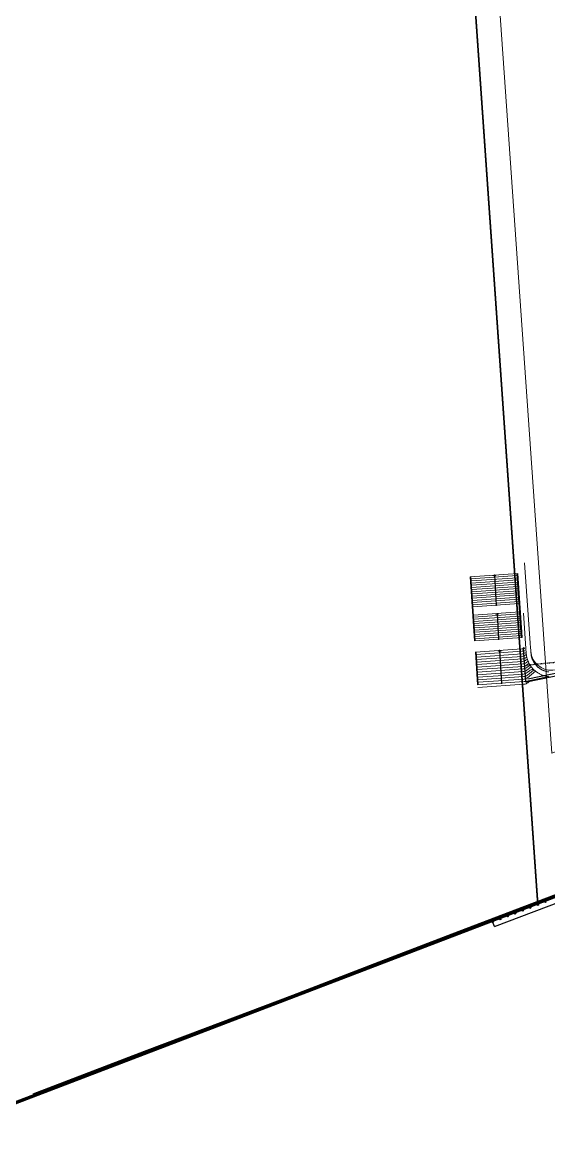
# Model space of a CAD drawing. Header units: millimetres. Extents: x 50357 to 985146, y 723188 to 1803594.
# Drawn here: x 832120.5 to 832198.9, y 817867.5 to 818034.3 of the extents above; entities that cross this region are included whole.
import ezdxf
from ezdxf.xclip import XClip

# ---------------------------------------------------------------- set-up
doc = ezdxf.new("R2010")
doc.units = ezdxf.units.MM
doc.header["$LTSCALE"] = 3
doc.header["$MEASUREMENT"] = 0
for name, pattern in [('3A35X-MAGP-P-SB$0$3A35X-MAGP-P-SB$0$ACAD_ISO05W035', [11.55, 8.4, -1.05, 0, -1.05, 0, -1.05]), ('DIVIDE', [1.25, 0.5, -0.25, 0, -0.25, 0, -0.25]), ('HIDDEN', [0.375, 0.25, -0.125]), ('PHANTOM2', [1.25, 0.625, -0.125, 0.125, -0.125, 0.125, -0.125]), ('x-baseplan$0$DGN Style 2', [1.94727e-06, 0, -1.94727e-06]), ('x-boundary$0$DGN Style 4', [76.563414, 38.257796, -19.128898, 0.047822, -19.128898])]:
    doc.linetypes.add(name, pattern=pattern)
for name, color, linetype in [('00_Xref', 7, 'Continuous'), ('3A35X-MAGP-P-SB$0$UAJ-90BOUN', 7, 'Continuous'), ('LWK-GA_WALL', 8, 'Continuous'), ('LWK-MA_PAVING BANDING', 8, 'Continuous'), ('LWK-PROMENADE BALLUSTRADE', 8, 'Continuous'), ('UAJ-00XREF', 7, 'Continuous'), ('UAJ-90.5LAND', 8, 'Continuous')]:
    doc.layers.add(name, color=color, linetype=linetype)
for name, color, linetype, lineweight in [('05SYMB', 7, 'Continuous', 5), ('UAJ-08META', 8, 'Continuous', 9), ('UAJ-08STAI', 8, 'Continuous', 9)]:
    doc.layers.add(name, color=color, linetype=linetype, lineweight=lineweight)
doc.layers.add('3A35X-MAGP-P-SB$0$UAJ-00ANNO-$', color=32, linetype='Continuous', lineweight=5, plot=False)
doc.layers.add('x-baseplan$0$AR-ROAD_AR_BS_MI_', color=7, linetype='Continuous', true_color=0x6d6d6d)
doc.layers.add('x-boundary$0$AR-SIMS_BL_', color=7, linetype='x-boundary$0$DGN Style 4', true_color=0xff0505)
pattern_1 = [(315, (-2836.0025, 3466.4423), (1.767767, 1.767767), []), (45, (-2836.0025, 3466.4423), (-1.767767, 1.767767), [])]

# ---------------------------------------------------------------- blocks, each defined once
blk = doc.blocks.new('x-baseplan')
at = {"layer": 'x-baseplan$0$AR-ROAD_AR_BS_MI_', "linetype": 'x-baseplan$0$DGN Style 2', "lineweight": 0, "flags": 128}
blk.add_lwpolyline([(834552.25, 817919.49), (834458.71, 817883.8), (834424.35, 817870.7)], dxfattribs=at)
blk = doc.blocks.new('PROMENADE BALLUSTRADE')
at = {"layer": 'LWK-PROMENADE BALLUSTRADE'}
h = blk.add_hatch(dxfattribs=at)
h.set_pattern_fill('_USER', color=8, scale=2.5, angle=-45, double=1, pattern_type=0)
h.set_pattern_definition(pattern_1)
edge = h.paths.add_edge_path()
edge.add_line((-17, 43), (-17, 187))
edge.add_arc((-8, 187), 9, 90, 180, ccw=False)
edge.add_line((-8, 196), (-8, 190))
edge.add_arc((-8, 187), 3, 90, 180)
edge.add_line((-11, 187), (-11, 43))
edge.add_arc((-8, 43), 3, 180, 270)
edge.add_line((-8, 40), (-8, 34))
edge.add_arc((-8, 43), 9, 180, 270, ccw=False)
h = blk.add_hatch(dxfattribs=at)
h.set_pattern_fill('_USER', color=8, scale=2.5, angle=-45, double=1, pattern_type=0)
h.set_pattern_definition(pattern_1)
edge = h.paths.add_edge_path()
edge.add_line((17, 43), (17, 187))
edge.add_arc((8, 187), 9, 0, 90)
edge.add_line((8, 196), (8, 190))
edge.add_arc((8, 187), 3, 0, 90, ccw=False)
edge.add_line((11, 187), (11, 43))
edge.add_arc((8, 43), 3, -90, 0, ccw=False)
edge.add_line((8, 40), (8, 34))
edge.add_arc((8, 43), 9, -90, 0)
blk.add_lwpolyline([(75, 230), (75, 0), (-75, 0), (-75, 230)], close=True, dxfattribs=at)
at = {"layer": 'LWK-PROMENADE BALLUSTRADE', "color": 8}
for points in [[(-32.5, 205), (-67.5, 205)], [(-32.5, 25), (-67.5, 25)], [(-50, 187.5), (-50, 222.5)], [(-50, 7.5), (-50, 42.5)], [(67.5, 205), (32.5, 205)], [(67.5, 25), (32.5, 25)], [(50, 187.5), (50, 222.5)], [(50, 7.5), (50, 42.5)]]:
    blk.add_lwpolyline(points, dxfattribs=at)
at = {"layer": 'LWK-PROMENADE BALLUSTRADE'}
for points in [[(-5, 43, -1), (-11, 43), (-11, 187, -1), (-5, 187)], [(11, 187, 1), (5, 187), (5, 43, 1), (11, 43)]]:
    blk.add_lwpolyline(points, format="xyb", close=True, dxfattribs=at)
at = {"layer": 'LWK-PROMENADE BALLUSTRADE', "color": 8}
for centre in [(-50, 205), (-50, 25), (50, 205), (50, 25)]:
    blk.add_circle(centre, 12.5, dxfattribs=at)
blk = doc.blocks.new('*U1105')
at = {"layer": '05SYMB', "color": 0, "linetype": 'ByBlock', "lineweight": -2, "transparency": 16777216}
blk.add_lwpolyline([(-0.67, 0.84), (-0.51, 0.97), (0.11, 0.19), (1.09, 0.05), (1.07, -0.15), (0, 0)], close=True, dxfattribs=at)
for points in [[(0, 0), (0.11, 0.19), (-0.67, 0.84), (-0.51, 0.97)], [(1.07, -0.15), (1.09, 0.05), (0, 0), (0.11, 0.19)]]:
    blk.add_solid(points, dxfattribs=at)
blk = doc.blocks.new('3A35X-MAGP-P-LD-00-0')
at = {"color": 2, "ltscale": 0.5}
blk.add_line((834503308, 817899737), (834502989, 817900573, 4047), dxfattribs=at)
at = {"layer": 'LWK-GA_WALL', "lineweight": 30, "ltscale": 0.5}
blk.add_line((834503308, 817899737), (834552316, 817918426), dxfattribs=at)
at = {"layer": 'LWK-GA_WALL', "ltscale": 0.5, "elevation": 4047}
blk.add_lwpolyline([(834647011, 817931894), (834636163, 817930508), (834621889, 817928712), (834608683, 817926959), (834590467, 817924721), (834569539, 817921947), (834552150, 817919745), (834551322, 817919445), (834529685, 817911079), (834518657, 817906847), (834506366, 817902183), (834496343, 817898357), (834485453, 817894209), (834473244, 817889480), (834460256, 817884558), (834451189, 817881116), (834434617, 817874777)], dxfattribs=at)
at = {"layer": 'LWK-GA_WALL', "lineweight": 30, "ltscale": 0.5, "elevation": 4047}
blk.add_lwpolyline([(834647049, 817931596), (834636200, 817930210), (834621928, 817928414), (834608721, 817926661), (834590505, 817924424), (834569578, 817921650), (834552220, 817919452), (834551427, 817919164), (834529793, 817910799), (834518764, 817906567), (834506473, 817901903), (834496450, 817898077), (834485560, 817893929), (834473351, 817889200), (834460362, 817884277), (834451296, 817880835), (834434724, 817874497)], dxfattribs=at)
at = {"layer": 'LWK-MA_PAVING BANDING', "color": 8, "linetype": 'HIDDEN', "ltscale": 5}
blk.add_lwpolyline([(834522766, 817939188, 0.229276), (834520885, 817939879), (834507906, 817938595)], format="xyb", dxfattribs=at)
at = {"layer": 'LWK-MA_PAVING BANDING', "color": 8}
for points in [[(834522251, 817936113), (834520747, 817937768, 0.260201), (834518956, 817938351), (834508099, 817936110, -0.0334498), (834507954, 817936090)], [(834533121, 817933525), (834528238, 817931705, -0.3066966), (834526385, 817932155), (834521043, 817938037, 0.2652185), (834518876, 817938743), (834508272, 817936555)]]:
    blk.add_lwpolyline(points, format="xyb", dxfattribs=at)
at = {"layer": 'UAJ-08META', "color": 2}
for points in [[(834507611, 817946396), (834508036, 817940392)], [(834508036, 817940392), (834508042, 817940309), (834508051, 817940226), (834508062, 817940142), (834508075, 817940057), (834508089, 817939973), (834508106, 817939887), (834508125, 817939802), (834508146, 817939716), (834508170, 817939631), (834508195, 817939545), (834508223, 817939459), (834508253, 817939374), (834508285, 817939288), (834508320, 817939203), (834508356, 817939119), (834508395, 817939035), (834508437, 817938951), (834508481, 817938868), (834508527, 817938786), (834508575, 817938705), (834508625, 817938624), (834508678, 817938545), (834508733, 817938467), (834508790, 817938389), (834508849, 817938314), (834508910, 817938239), (834508973, 817938166), (834509038, 817938095), (834509105, 817938025), (834509174, 817937957), (834509245, 817937890), (834509317, 817937826), (834509391, 817937763), (834509467, 817937702), (834509544, 817937644), (834509623, 817937587), (834509703, 817937533), (834509784, 817937480), (834509866, 817937430), (834509949, 817937382), (834510034, 817937337), (834510119, 817937293), (834510205, 817937252), (834510291, 817937214), (834510379, 817937177), (834510467, 817937143), (834510555, 817937112), (834510643, 817937082), (834510732, 817937055), (834510821, 817937031), (834510910, 817937008), (834510999, 817936988), (834511088, 817936971), (834511177, 817936955), (834511265, 817936942), (834511353, 817936931), (834511441, 817936922)]]:
    blk.add_lwpolyline(points, dxfattribs=at)
at = {"layer": 'UAJ-08META', "color": 1, "elevation": 12925}
blk.add_lwpolyline([(834508716, 817940710, 0.4140491), (834511978, 817937878), (834511978, 817937878), (834511978, 817937878), (834532804, 817939335)], format="xyb", dxfattribs=at)
at = {"layer": 'UAJ-08META', "color": 2}
for points in [[(834507784, 817953868, 13800), (834508628, 817941936, 13800), (834508679, 817941216, 13800), (834508705, 817940856, 13800), (834508734, 817940446, 13800)], [(834508734, 817940446, 13800), (834508743, 817940339, 13800), (834508751, 817940266, 13800), (834508762, 817940194, 13800), (834508774, 817940121, 13800), (834508788, 817940049, 13800), (834508803, 817939977, 13800), (834508820, 817939906, 13800), (834508839, 817939835, 13800), (834508860, 817939764, 13800), (834508882, 817939695, 13800), (834508906, 817939625, 13800), (834508932, 817939556, 13800), (834508959, 817939488, 13800), (834508988, 817939421, 13800), (834509019, 817939354, 13800), (834509051, 817939288, 13800), (834509085, 817939223, 13800), (834509120, 817939158, 13800), (834509157, 817939095, 13800), (834509195, 817939032, 13800), (834509235, 817938971, 13800), (834509276, 817938910, 13800), (834509319, 817938850, 13800), (834509363, 817938792, 13800), (834509409, 817938734, 13800), (834509456, 817938678, 13800), (834509504, 817938623, 13800), (834509554, 817938568, 13800), (834509605, 817938516, 13800), (834509657, 817938464, 13800), (834509710, 817938413, 13800), (834509765, 817938364, 13800), (834509821, 817938317, 13800), (834509877, 817938270, 13800), (834509935, 817938225, 13800), (834509995, 817938182, 13800), (834510055, 817938139, 13800), (834510116, 817938099, 13800), (834510178, 817938060, 13800), (834510241, 817938022, 13800), (834510305, 817937986, 13800), (834510369, 817937951, 13800), (834510435, 817937918, 13800), (834510501, 817937886, 13800), (834510568, 817937857, 13800), (834510636, 817937828, 13800), (834510704, 817937802, 13800), (834510773, 817937777, 13800), (834510843, 817937753, 13800), (834510913, 817937732, 13800), (834510984, 817937712, 13800), (834511055, 817937694, 13800), (834511126, 817937677, 13800), (834511198, 817937662, 13800), (834511271, 817937649, 13800), (834511343, 817937638, 13800), (834511416, 817937628, 13800)]]:
    blk.add_polyline3d(points, dxfattribs=at)
at = {"layer": 'UAJ-08STAI'}
for p, q in [((834506778, 817952294, 0), (834499676, 817951797, 0)), ((834499698, 817951477, 0), (834499748, 817951480, 0)), ((834499721, 817951156, 0), (834499770, 817951160, 0)), ((834499743, 817950836, 0), (834499793, 817950839, 0)), ((834499798, 817951484, 0), (834506700, 817951966, 0)), ((834499820, 817951163, 0), (834506723, 817951646, 0)), ((834499843, 817950843, 0), (834506745, 817951325, 0)), ((834499865, 817950522, 0), (834506768, 817951005, 0)), ((834499887, 817950202, 0), (834506790, 817950684, 0)), ((834506750, 817951970, 0), (834506800, 817951973, 0)), ((834506773, 817951649, 0), (834506822, 817951653, 0)), ((834506795, 817951329, 0), (834506845, 817951332, 0)), ((834506817, 817951008, 0), (834506867, 817951012, 0)), ((834506840, 817950688, 0), (834506890, 817950691, 0)), ((834499765, 817950515, 0), (834499815, 817950519, 0)), ((834499788, 817950195, 0), (834499838, 817950198, 0)), ((834499810, 817949874, 0), (834499860, 817949878, 0)), ((834499833, 817949553, 0), (834499882, 817949557, 0)), ((834499855, 817949233, 0), (834499905, 817949236, 0)), ((834499877, 817948912, 0), (834499927, 817948916, 0)), ((834499910, 817949881, 0), (834506812, 817950364, 0)), ((834499932, 817949560, 0), (834506835, 817950043, 0)), ((834499955, 817949240, 0), (834506857, 817949722, 0)), ((834499977, 817948919, 0), (834506880, 817949402, 0)), ((834500000, 817948599, 0), (834506902, 817949081, 0)), ((834506862, 817950367, 0), (834506912, 817950371, 0)), ((834506885, 817950046, 0), (834506935, 817950050, 0)), ((834506907, 817949726, 0), (834506957, 817949729, 0)), ((834506929, 817949405, 0), (834506979, 817949409, 0)), ((834506952, 817949085, 0), (834507002, 817949088, 0)), ((834499900, 817948592, 0), (834499950, 817948595, 0)), ((834499922, 817948271, 0), (834499972, 817948275, 0)), ((834499945, 817947951, 0), (834499994, 817947954, 0)), ((834499967, 817947630, 0), (834500017, 817947633, 0)), ((834499989, 817947309, 0), (834500039, 817947313, 0)), ((834500022, 817948278, 0), (834506924, 817948761, 0)), ((834500044, 817947958, 0), (834506947, 817948440, 0)), ((834500067, 817947637, 0), (834506969, 817948120, 0)), ((834500089, 817947316, 0), (834506992, 817947799, 0)), ((834506974, 817948764, 0), (834507024, 817948768, 0)), ((834506997, 817948444, 0), (834507047, 817948447, 0)), ((834507019, 817948123, 0), (834507069, 817948126, 0)), ((834507042, 817947802, 0), (834507091, 817947806, 0)), ((834500075, 817946090, 0), (834500125, 817946093, 0)), ((834500097, 817945769, 0), (834500147, 817945773, 0)), ((834500174, 817946097, 0), (834507077, 817946579, 0)), ((834500197, 817945776, 0), (834507099, 817946259, 0)), ((834500219, 817945456, 0), (834507122, 817945938, 0)), ((834500242, 817945135, 0), (834507144, 817945618, 0)), ((834507127, 817946583, 0), (834507177, 817946586, 0)), ((834507149, 817946262, 0), (834507199, 817946266, 0)), ((834507172, 817945942, 0), (834507221, 817945945, 0)), ((834507194, 817945621, 0), (834507244, 817945625, 0)), ((834500119, 817945449, 0), (834500169, 817945452, 0)), ((834500142, 817945128, 0), (834500192, 817945132, 0)), ((834500164, 817944808, 0), (834500214, 817944811, 0)), ((834500187, 817944487, 0), (834500237, 817944491, 0)), ((834500209, 817944166, 0), (834500259, 817944170, 0)), ((834500264, 817944815, 0), (834507167, 817945297, 0)), ((834500286, 817944494, 0), (834507189, 817944977, 0)), ((834500309, 817944173, 0), (834507211, 817944656, 0)), ((834500331, 817943853, 0), (834507234, 817944335, 0)), ((834500354, 817943532, 0), (834507256, 817944015, 0)), ((834507216, 817945301, 0), (834507266, 817945304, 0)), ((834507239, 817944980, 0), (834507289, 817944983, 0)), ((834507261, 817944659, 0), (834507311, 817944663, 0)), ((834507284, 817944339, 0), (834507334, 817944342, 0)), ((834507306, 817944018, 0), (834507356, 817944022, 0)), ((834500232, 817943846, 0), (834500281, 817943849, 0)), ((834500254, 817943525, 0), (834500304, 817943529, 0)), ((834500276, 817943205, 0), (834500326, 817943208, 0)), ((834500299, 817942884, 0), (834500349, 817942888, 0)), ((834500321, 817942564, 0), (834500371, 817942567, 0)), ((834507446, 817942739, 0), (834500344, 817942243, 0)), ((834500376, 817943212, 0), (834507279, 817943694, 0)), ((834500399, 817942891, 0), (834507301, 817943374, 0)), ((834500421, 817942570, 0), (834507323, 817943053, 0)), ((834507328, 817943698, 0), (834507378, 817943701, 0)), ((834507351, 817943377, 0), (834507401, 817943381, 0)), ((834507373, 817943057, 0), (834507423, 817943060, 0)), ((834500459, 817940594, 0), (834507361, 817941076, 0)), ((834500585, 817940225, 0), (834507387, 817940701, 0)), ((834500485, 817940218, 0), (834500535, 817940222, 0)), ((834500511, 817939842, 0), (834500561, 817939846, 0)), ((834500538, 817939466, 0), (834500588, 817939470, 0)), ((834500564, 817939091, 0), (834500614, 817939094, 0)), ((834500611, 817939849, 0), (834507414, 817940325, 0)), ((834500637, 817939473, 0), (834507440, 817939949, 0)), ((834500664, 817939098, 0), (834507466, 817939573, 0)), ((834500690, 817938722, 0), (834507492, 817939197, 0)), ((834507989, 817940161, 0), (834508045, 817940205, 0)), ((834508015, 817939785, 0), (834508112, 817939861, 0)), ((834508041, 817939409, 0), (834508199, 817939533, 0)), ((834508311, 817939225, 0), (834508068, 817939033, 0)), ((834508094, 817938658, 0), (834508446, 817938935, 0)), ((834500590, 817938715, 0), (834500640, 817938718, 0)), ((834500666, 817938342, 0), (834500617, 817938339, 0)), ((834500643, 817937963, 0), (834500693, 817937967, 0)), ((834500669, 817937587, 0), (834500719, 817937591, 0)), ((834500745, 817937215, 0), (834500695, 817937211, 0)), ((834507519, 817938821, 0), (834500716, 817938346, 0)), ((834500743, 817937970, 0), (834507545, 817938446, 0)), ((834500769, 817937594, 0), (834507571, 817938070, 0)), ((834507597, 817937694, 0), (834500795, 817937218, 0)), ((834500821, 817936843, 0), (834507624, 817937318, 0)), ((834508120, 817938282, 0), (834508602, 817938661, 0)), ((834508779, 817938404, 0), (834508146, 817937906, 0)), ((834508173, 817937530, 0), (834508526, 817937809, 0)), ((834509131, 817937888, 0), (834508199, 817937154, 0)), ((834509433, 817937730, 0), (834508225, 817936778, 0)), ((834509014, 817938014, 0), (834509104, 817938026, 0)), ((834500722, 817936836, 0), (834500771, 817936839, 0)), ((834500798, 817936463, 0), (834500748, 817936460, 0)), ((834500824, 817936087, 0), (834500774, 817936084, 0)), ((834500820, 817935332, 0), (834507722, 817935814, 0)), ((834507650, 817936942, 0), (834500848, 817936467, 0)), ((834507676, 817936566, 0), (834500874, 817936091, 0)), ((834511353, 817936931), (834507860, 817936210)), ((834508271, 817936026, 0), (834508539, 817936238, 0))]:
    blk.add_line(p, q, dxfattribs=at)
for points in [[(834507396, 817942736), (834506728, 817952290)], [(834499698, 817951477), (834499748, 817951480)], [(834499721, 817951157), (834499770, 817951160)], [(834499793, 817950839), (834499743, 817950836)], [(834506750, 817951970), (834506808, 817951974)], [(834506750, 817951970), (834506800, 817951973)], [(834506822, 817951653), (834506773, 817951650), (834506830, 817951654)], [(834506852, 817951333), (834506795, 817951329)], [(834506845, 817951332), (834506795, 817951329)], [(834506875, 817951013), (834506817, 817951009), (834506867, 817951012)], [(834506897, 817950692), (834506840, 817950688)], [(834506890, 817950691), (834506840, 817950688)], [(834499765, 817950516), (834499815, 817950519)], [(834499838, 817950198), (834499788, 817950195)], [(834499860, 817949878), (834499810, 817949874)], [(834499833, 817949554), (834499882, 817949557)], [(834499855, 817949233), (834499905, 817949237)], [(834499927, 817948916), (834499877, 817948912)], [(834506920, 817950371), (834506862, 817950367)], [(834506912, 817950371), (834506862, 817950367)], [(834506942, 817950051), (834506885, 817950047), (834506934, 817950050)], [(834506957, 817949730), (834506907, 817949726), (834506964, 817949730)], [(834506987, 817949409), (834506929, 817949405)], [(834506979, 817949409), (834506929, 817949405)], [(834507009, 817949089), (834506952, 817949085)], [(834507002, 817949088), (834506952, 817949085)], [(834499950, 817948595), (834499900, 817948592)], [(834499972, 817948275), (834499922, 817948271)], [(834499994, 817947954), (834499945, 817947951)], [(834500017, 817947633), (834499967, 817947630)], [(834500039, 817947313), (834499989, 817947309)], [(834507032, 817948768), (834506974, 817948764)], [(834507024, 817948768), (834506974, 817948764)], [(834507054, 817948448), (834506997, 817948444)], [(834507047, 817948447), (834506997, 817948444)], [(834507076, 817948127), (834507019, 817948123)], [(834507069, 817948126), (834507019, 817948123)], [(834507099, 817947806), (834507042, 817947802)], [(834507091, 817947806), (834507042, 817947802)], [(834500125, 817946093), (834500075, 817946090)], [(834500147, 817945773), (834500097, 817945769)], [(834507159, 817946585), (834507127, 817946583)], [(834507182, 817946265), (834507149, 817946262)], [(834507204, 817945944), (834507172, 817945942)], [(834507244, 817945625), (834507194, 817945621)], [(834507244, 817945625), (834507194, 817945621)], [(834500169, 817945452), (834500119, 817945449)], [(834500192, 817945132), (834500142, 817945128)], [(834500164, 817944808), (834500214, 817944811)], [(834500187, 817944487), (834500237, 817944491)], [(834500259, 817944170), (834500209, 817944166)], [(834507216, 817945301), (834507266, 817945304)], [(834507216, 817945301), (834507266, 817945304)], [(834507239, 817944980), (834507289, 817944983)], [(834507239, 817944980), (834507289, 817944983)], [(834507311, 817944663), (834507261, 817944659)], [(834507311, 817944663), (834507261, 817944659)], [(834507334, 817944342), (834507284, 817944339)], [(834507334, 817944342), (834507284, 817944339)], [(834507306, 817944018), (834507356, 817944022)], [(834507306, 817944018), (834507356, 817944022)], [(834500281, 817943849), (834500232, 817943846)], [(834500254, 817943525), (834500304, 817943529)], [(834500326, 817943208), (834500276, 817943205)], [(834500299, 817942884), (834500349, 817942888)], [(834500321, 817942564), (834500371, 817942567)], [(834507378, 817943701), (834507328, 817943698)], [(834507378, 817943701), (834507328, 817943698)], [(834500485, 817940218), (834500535, 817940222)], [(834500510, 817939842), (834500561, 817939846)], [(834500536, 817939466), (834500588, 817939470)], [(834500562, 817939090), (834500614, 817939094)], [(834500588, 817938715), (834500640, 817938718)], [(834500613, 817938339), (834500666, 817938342)], [(834500693, 817937967), (834500639, 817937963)], [(834500719, 817937591), (834500665, 817937587)], [(834500745, 817937215), (834500691, 817937211)], [(834500717, 817936835), (834500771, 817936839)], [(834500742, 817936459), (834500798, 817936463)], [(834500768, 817936084), (834500824, 817936087)]]:
    blk.add_lwpolyline(points, dxfattribs=at)
blk.add_lwpolyline([(834507909, 817936220), (834507860, 817936210, -0.0323866), (834507732, 817936193), (834500793, 817935708)], format="xyb", dxfattribs=at)
for centre, start, end in [((834507291, 817942074), 273.99892, 285.99637), ((834507318, 817941698), 273.99892, 285.99637), ((834507291, 817942074), 288.94252, 292.18412), ((834507318, 817941698), 288.94252, 298.32473), ((834507344, 817941322), 273.99893, 285.99638), ((834507370, 817940947), 273.99891, 285.99637), ((834507396, 817940571), 273.99891, 285.99637), ((834507423, 817940195), 273.99891, 285.99637), ((834507344, 817941322), 288.94253, 304.08105), ((834507370, 817940947), 288.94252, 308.22279), ((834507396, 817940571), 288.94252, 308.22279), ((834507423, 817940195), 288.94252, 308.22279), ((834507449, 817939819), 288.94252, 308.22278), ((834507449, 817939819), 273.99892, 285.99637), ((834507475, 817939443), 273.99891, 285.99637), ((834507501, 817939067), 273.99891, 285.99637), ((834507528, 817938692), 273.99891, 285.99637), ((834507554, 817938316), 273.99891, 285.99637), ((834507475, 817939443), 288.94252, 308.22279), ((834507501, 817939067), 288.94252, 308.22278), ((834507528, 817938692), 288.94252, 308.22278), ((834507554, 817938316), 288.94252, 308.22279), ((834509145, 817937023), 97.5159, 128.22279), ((834509750, 817937103), 123.58443, 128.22278), ((834507580, 817937940), 273.99891, 285.99637), ((834507607, 817937564), 273.99891, 285.99637), ((834507652, 817936812), 273.99891, 308.22279), ((834507580, 817937940), 288.94252, 308.22278), ((834507607, 817937564), 288.94252, 308.22279), ((834509158, 817935452), 101.41877, 128.22279)]:
    blk.add_arc(centre, 1000, start, end, dxfattribs=at)
at = {"layer": 'UAJ-90.5LAND'}
for points in [[(834507346, 817942732), (834506678, 817952287)], [(834507446, 817942739), (834506778, 817952294)], [(834500393, 817942246), (834499726, 817951801)], [(834500443, 817942250), (834499775, 817951804)], [(834503282, 817952050), (834503566, 817947559)], [(834503680, 817946339), (834503923, 817942493)], [(834500850, 817935712), (834500509, 817940597)], [(834500900, 817935715), (834500559, 817940601)], [(834504065, 817940824), (834504373, 817935958)], [(834507767, 817941190), (834507560, 817941207), (834507910, 817936205), (834507960, 817936209), (834507614, 817941153), (834507784, 817941138)]]:
    blk.add_lwpolyline(points, dxfattribs=at)
for centre in [(834503566, 817947559), (834503923, 817942493), (834504372, 817935958)]:
    blk.add_circle(centre, 50, dxfattribs=at)
at = {"layer": 'LWK-PROMENADE BALLUSTRADE', "color": 2}
for p, rotation in [((834507474, 817902283, 4047), 200.7779457916825), ((834508596, 817902709, 4047), 200.7779457916825), ((834509718, 817903134, 4047), 200.7779457916825), ((834510840, 817903560, 4047), 200.7779457916825), ((834504110, 817901001, 4047), 200.8936470748893), ((834505231, 817901429, 4047), 200.8936470748893), ((834506352, 817901857, 4047), 200.8936470748893)]:
    blk.add_blockref('PROMENADE BALLUSTRADE', p, dxfattribs=dict(at, rotation=rotation))
at = {"layer": 'LWK-PROMENADE BALLUSTRADE', "rotation": 20.89414414110677}
blk.add_blockref('PROMENADE BALLUSTRADE', (834503071, 817900358, 4047), dxfattribs=at)
at = {"layer": 'UAJ-90.5LAND', "xscale": 200, "yscale": 200, "zscale": 200, "rotation": 213.2670198809799}
for p in [(834503280, 817952049), (834503679, 817946342), (834504063, 817940846)]:
    blk.add_blockref('*U1105', p, dxfattribs=at)

msp = doc.modelspace()

# ---------------------------------------------------------------- linework, layer by layer
at = {"linetype": 'PHANTOM2', "ltscale": 60, "const_width": 0.25}
msp.add_lwpolyline([(832327.8978, 818055.6325), (832330.9916, 818011.4407), (832328.7478, 818011.2836), (832330.9935, 817979.1978), (832331.7657, 817967.859), (832333.2172, 817967.9604), (832335.7145, 817931.8786), (832334.3264, 817931.6033), (832239.8434, 817919.4891), (832197.2472, 817903.2275), (832181.244, 818132.2001)], dxfattribs=at)
at = {"layer": '3A35X-MAGP-P-SB$0$UAJ-00ANNO-$', "ltscale": 20}
msp.add_lwpolyline([(832263.5944, 818046.0853), (832191.2709, 818041.0294), (832199.3432, 817925.5589), (832235.0336, 817939.3012), (832270.7412, 817943.8543)], close=True, dxfattribs=at)
at = {"layer": '3A35X-MAGP-P-SB$0$UAJ-90BOUN', "linetype": '3A35X-MAGP-P-SB$0$3A35X-MAGP-P-SB$0$ACAD_ISO05W035', "const_width": 0.05}
msp.add_lwpolyline([(832270.7412, 817943.8543), (832263.5944, 818046.0853), (832191.2709, 818041.0294), (832199.3432, 817925.5589), (832235.0336, 817939.3012)], close=True, dxfattribs=at)
at = {"layer": 'x-boundary$0$AR-SIMS_BL_', "linetype": 'DIVIDE', "ltscale": 100, "const_width": 0.5, "flags": 128}
msp.add_lwpolyline([(832733.8677, 817983.187), (832239.8277, 817919.53), (832111.5897, 817870.527), (832102.8647, 817865.696), (832071.0667, 817838.339), (832060.9327, 817828.353), (832043.9047, 817806.204), (832031.5907, 817785.985), (832027.0217, 817778.228), (832022.2117, 817763.541), (832017.1137, 817754.386), (832010.1317, 817751.133), (831944.2867, 817748.878), (831920.5817, 817748.661), (831890.3287, 817748.836), (831857.3377, 817749.703), (831793.2247, 817749.39), (831782.7147, 817750.288), (831768.4667, 817753.147), (831767.5387, 817754.682), (831763.1397, 817754.941), (831756.0777, 817749.278), (831747.1057, 817748.673), (831732.0137, 817752.193), (831700.5497, 817774.957, -0.08686965), (831642.5587, 817841.557), (831638.9727, 817849.526), (831637.5927, 817873.199), (831638.1037, 817999.932), (831638.7017, 818019.469), (831638.1897, 818024.558), (831638.1857, 818042.647), (831636.5817, 818071.095), (831637.9567, 818103.034, -0.09406335), (831663.1482, 818171.0835, -0.0902781), (831696.8787, 818209.372), (831697.3417, 818241.21, -0.01890961), (831698.8777, 818271.75), (831927.6277, 818271.919), (832016.4187, 818399.497), (832054.1647, 818373.349), (832043.4187, 818358.183), (832033.6477, 818343.554), (832028.4887, 818336.18), (832018.7477, 818321.969), (832027.9817, 818315.216), (832024.2167, 818309.828), (832016.1397, 818297.509), (832009.6507, 818288.942, -0.17520592), (832002.8297, 818286.336), (831993.9417, 818287.923, 0.23232566), (831980.8217, 818283.101, 0.13623246), (831973.5537, 818270.395), (831964.7687, 818250.389), (831958.5877, 818237.545), (831952.2467, 818226.052), (831940.2547, 818207.069), (831930.3427, 818191.422), (831917.6227, 818171.079), (831905.9867, 818151.816), (831901.8247, 818145.524), (831897.1537, 818137.723), (831863.4657, 818082.258), (831855.9057, 818069.588), (831847.0977, 818055.423, 0.21078465), (831845.5377, 818024.07, 0.18030514), (831862.8517, 818003.891, 0.1721578), (831887.3727, 817999.157, 0.10218961), (831901.0037, 818003.679), (831908.7767, 818008.735), (831924.1967, 818018.98), (831951.9687, 818037.348), (831984.6707, 818058.952), (831998.0117, 818067.872), (832040.1507, 818095.842, 0.08211886), (832048.1607, 818101.886, -0.01113374), (832057.6547, 818110.415), (832066.4007, 818118.816), (832071.2177, 818114.163), (832075.0527, 818117.774), (832082.3727, 818124.931), (832102.6847, 818144.448), (832110.8387, 818152.193), (832113.8157, 818152.175), (832115.9387, 818156.445, -0.68597531), (832121.4247, 818155.332, -0.09598667), (832121.3627, 818152.667), (832125.8727, 818169.874), (832147.2697, 818175.04, -0.24235352), (832132.2207, 818128.772), (832182.8127, 818132.308), (832180.0367, 818172.006), (832186.3537, 818180.933, 0.10394533), (832221.2897, 818164.791, 0.02814853), (832248.1107, 818159.716), (832258.4757, 818156.56, 0.01218113), (832267.7447, 818154.03, 0.0118169), (832277.2727, 818153.626, 0.01895901), (832315.2027, 818154.46), (832318.1327, 818155.389), (832322.1467, 818155.668), (832325.1767, 818155.154, 0.00497874), (832335.1617, 818156.042), (832348.4387, 818157.365, -0.02316028), (832380.4749, 818159.0629), (832536.2257, 818160.097), (832540.8247, 818160.197), (832544.8747, 818160.663), (832548.8037, 818161.751, 0.08894422), (832555.8397, 818167.266, 0.09128275), (832560.3477, 818174.674, 0.06185808), (832561.6897, 818180.136), (832568.2817, 818180.535), (832592.3357, 818180.912, 0.07734062), (832596.7813, 818172.2777, 0.26747297), (832607.6208, 818167.4601, 0.0363773), (832624.8358, 818170.543, 0.24942274), (832636.9877, 818181.612), (832653.7147, 818181.874), (832779.4037, 818189.748), (832807.2827, 818191.557), (832809.3927, 818186.835, 0.07369685), (832813.4987, 818181.809), (832894.8667, 818194.473), (832896.2917, 818185.317), (832909.6707, 818190.193), (832915.0797, 818191.158, 0.04905368), (832944.2797, 818199.396), (833024.6097, 818204.417, -0.06218634), (833024.1026, 818151.7194, 0.05571216), (833022.9411, 818100.1676), (833023.5867, 818092.916), (833026.8787, 818073.766), (833029.8137, 818056.387), (833033.6357, 818019.358), (832953.8737, 818008.057), (832858.3697, 817999.878), (832809.5267, 817993.58), (832809.6067, 817992.704), (832779.5267, 817988.807), (832767.8847, 817987.084), (832759.4597, 817986.218), (832733.9507, 817982.99)], format="xyb", close=True, dxfattribs=at)

# ---------------------------------------------------------------- block references
at = {"layer": '00_Xref'}
ref = msp.add_blockref('x-baseplan', (-2312.4073, 0), dxfattribs=at)
XClip(ref).set_block_clipping_path([(834202.4041511728, 818417.7787976695), (834906.6320897909, 818467.0097314055), (834956.0121295976, 817760.6488927432), (834251.7841909796, 817711.4179590071)])

# ---------------------------------------------------------------- next in the draw order: block references
at = {"layer": 'UAJ-00XREF', "ltscale": 0.5, "xscale": 0.0009999999999999998, "yscale": 0.0009999999999999998, "zscale": 0.0009999999999999998, "rotation": 359.9752874263863}
msp.add_blockref('3A35X-MAGP-P-LD-00-0', (-2665.2105, 360.0263, -0.0001), dxfattribs=at)

doc.saveas('drawing.dxf')
